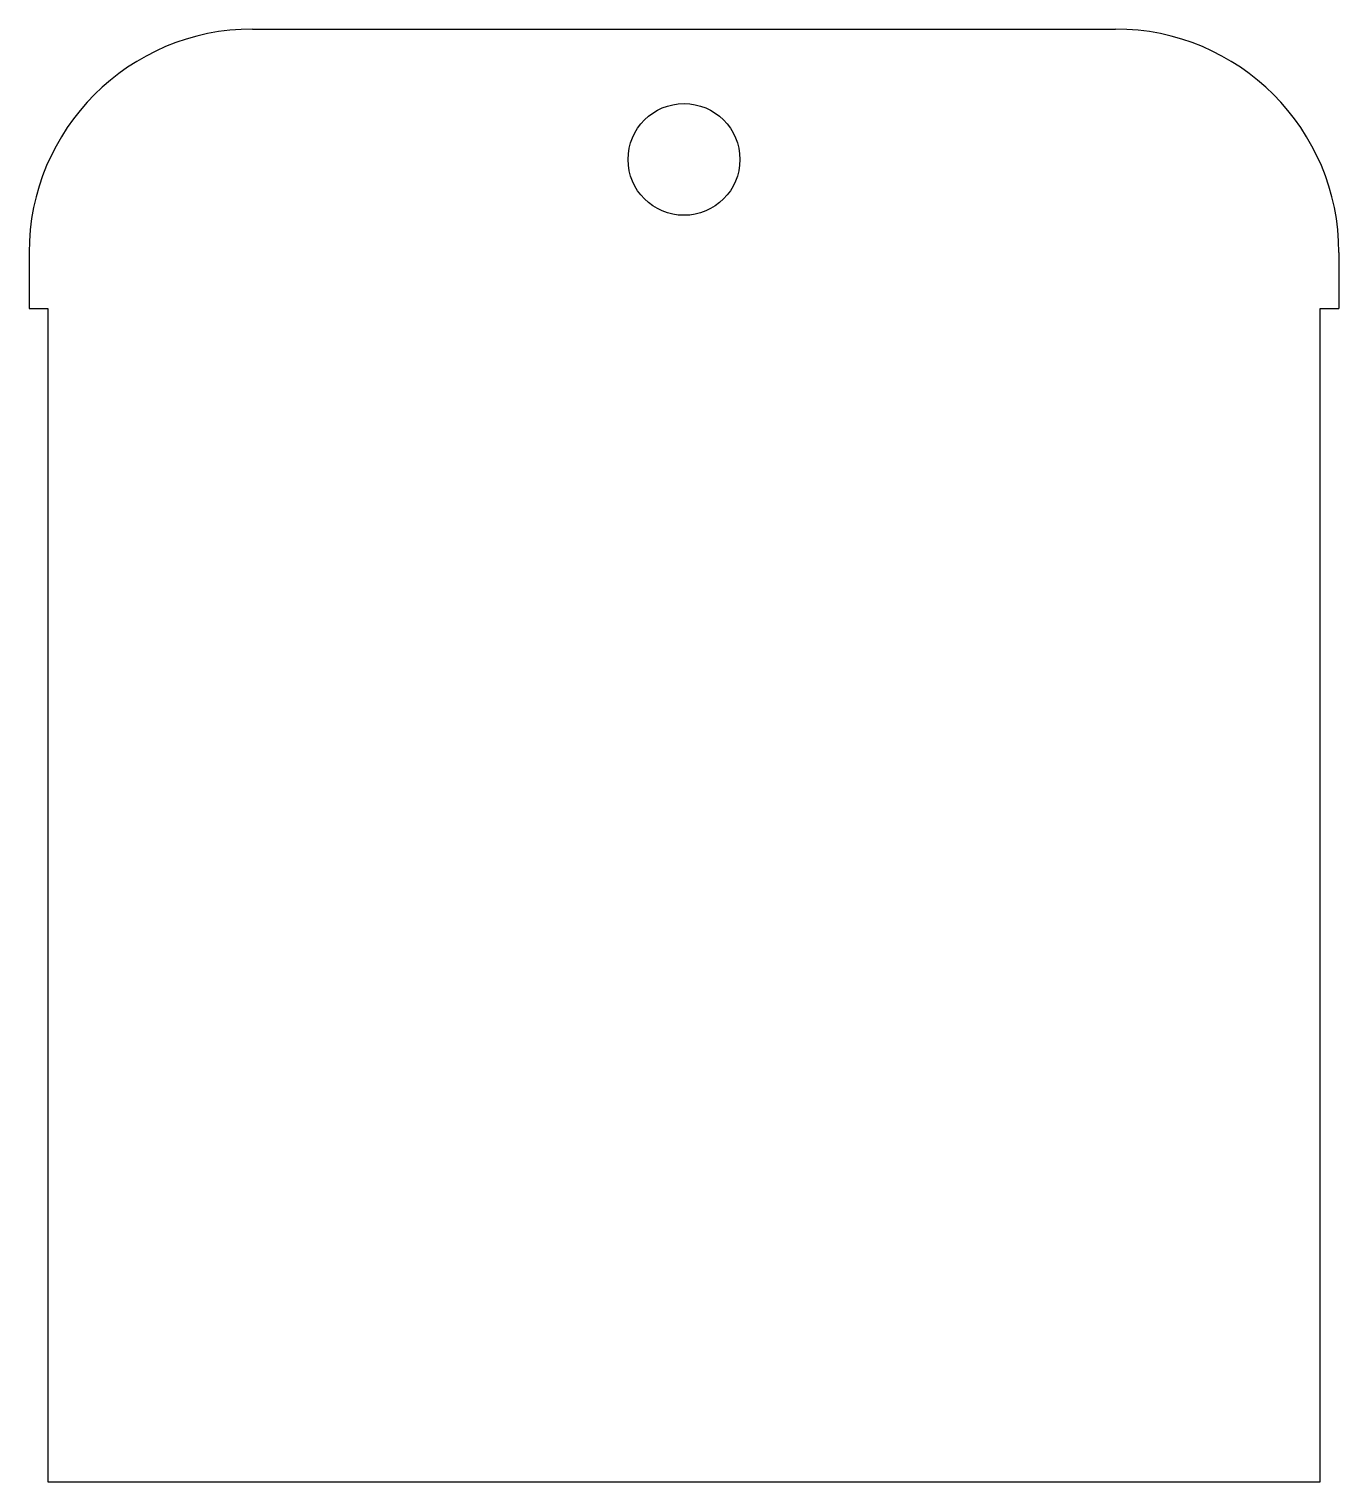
# Model space of a CAD drawing. Header units: millimetres. Extents: x -35.1 to 35.1, y 0 to 78.
import ezdxf

# ---------------------------------------------------------------- set-up
doc = ezdxf.new("R2010")
doc.units = ezdxf.units.MM

msp = doc.modelspace()

# ---------------------------------------------------------------- linework, layer by layer
at = {"color": 7, "linetype": 'Continuous', "lineweight": 25}
for p, q in [((-23.15, 78), (23.15, 78)), ((-35.15, 66), (-35.15, 63)), ((35.15, 66), (35.15, 63)), ((-35.15, 63), (-34.15, 63)), ((-34.15, 63), (-34.15, 0)), ((34.15, 0), (34.15, 63)), ((34.15, 63), (35.15, 63)), ((-34.15, 0), (34.15, 0))]:
    msp.add_line(p, q, dxfattribs=at)
msp.add_circle((0, 71), 3, dxfattribs=at)
for centre, start, end in [((-23.15, 66), 90, 180), ((23.15, 66), 0, 90)]:
    msp.add_arc(centre, 12, start, end, dxfattribs=at)

doc.saveas('drawing.dxf')
